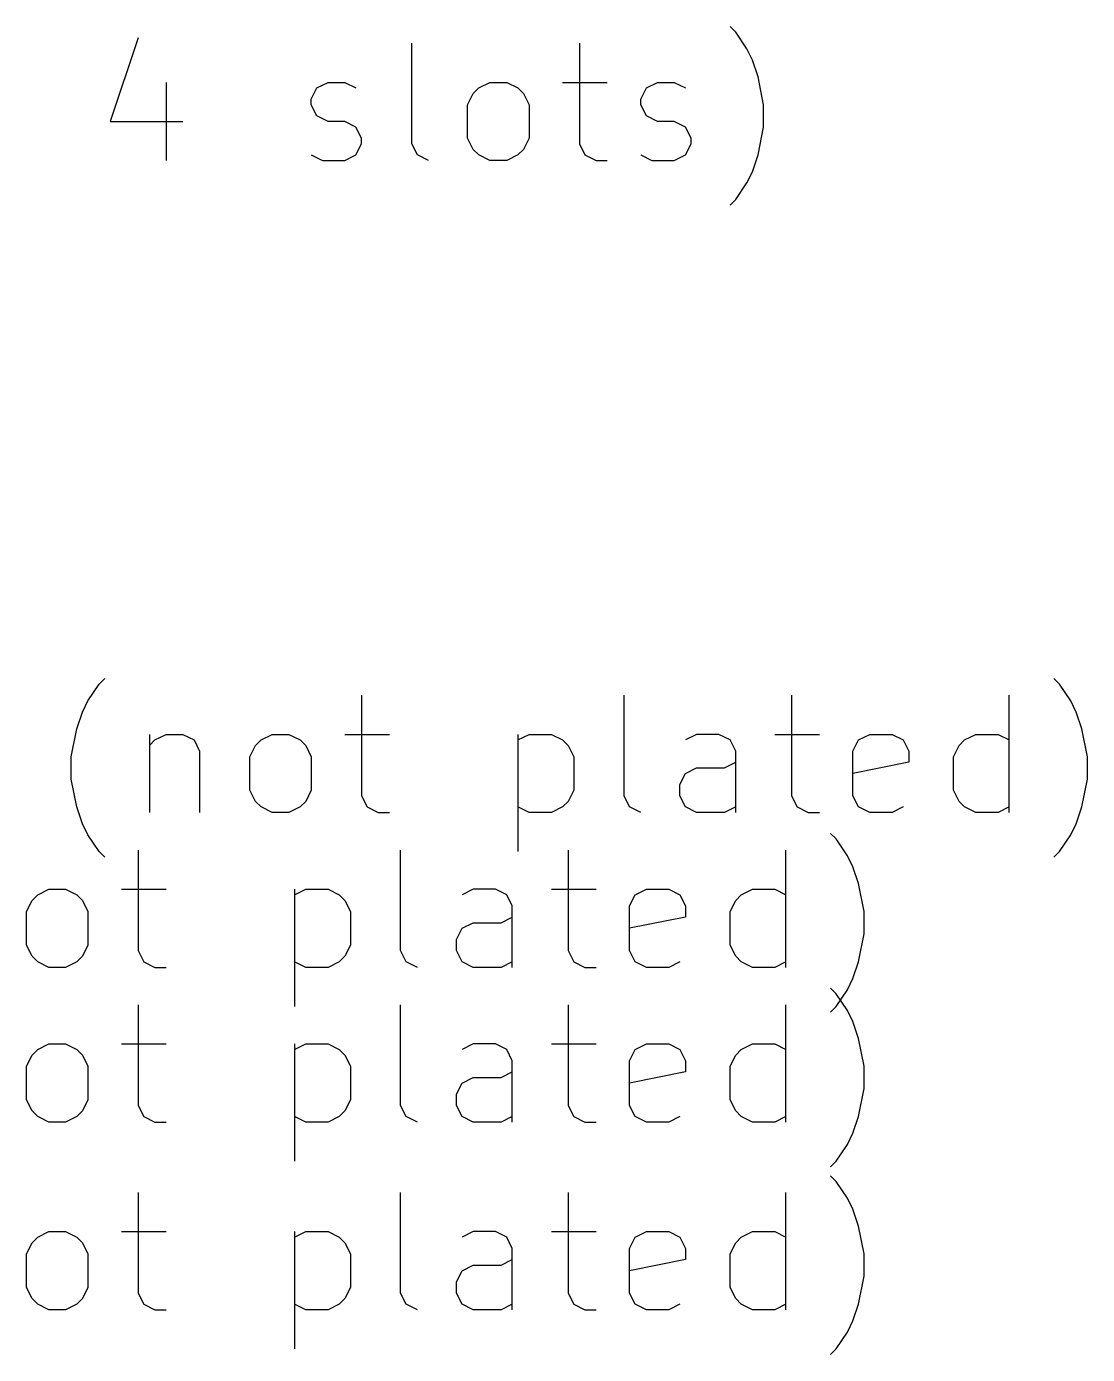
# Model space of a CAD drawing. Extents: x 101.4 to 193.5, y -168 to -75.
# Drawn here: x 157.3 to 175.39, y -168.01 to -145.36 of the extents above; entities that cross this region are included whole.
import ezdxf

# ---------------------------------------------------------------- set-up
doc = ezdxf.new("R2010")
doc.units = 0
doc.layers.add('BLACK', color=7, linetype='CONTINUOUS')

msp = doc.modelspace()

# ---------------------------------------------------------------- linework, layer by layer
at = {"layer": 'BLACK', "linetype": 'CONTINUOUS'}
for p, q in [((169.391108, -145.454361), (169.29587, -145.359123)), ((159.20063, -145.5496), (158.72444, -146.978171)), ((169.581584, -145.740076), (169.391108, -145.454361)), ((163.867298, -147.359123), (163.867298, -145.644838)), ((166.724441, -145.644838), (166.724441, -147.359123)), ((169.676822, -145.930552), (169.581584, -145.740076)), ((169.77206, -146.216266), (169.676822, -145.930552)), ((169.867298, -146.692457), (169.77206, -146.216266)), ((159.676821, -146.311504), (159.676821, -147.644838)), ((162.153012, -146.597219), (162.24825, -146.406742)), ((162.24825, -146.406742), (162.438726, -146.311504)), ((162.438726, -146.311504), (162.72444, -146.311504)), ((162.72444, -146.311504), (162.914917, -146.406742)), ((164.819679, -146.692457), (164.914917, -146.50198)), ((164.914917, -146.50198), (165.010155, -146.406742)), ((165.010155, -146.406742), (165.200631, -146.311504)), ((165.200631, -146.311504), (165.486346, -146.311504)), ((165.486346, -146.311504), (165.676822, -146.406742)), ((165.676822, -146.406742), (165.77206, -146.50198)), ((165.77206, -146.50198), (165.867298, -146.692457)), ((166.438727, -146.311504), (167.200631, -146.311504)), ((167.77206, -146.597219), (167.867298, -146.406742)), ((167.867298, -146.406742), (168.057774, -146.311504)), ((168.057774, -146.311504), (168.343488, -146.311504)), ((168.343488, -146.311504), (168.533965, -146.406742)), ((162.153012, -146.692457), (162.153012, -146.597219)), ((162.24825, -146.882933), (162.153012, -146.692457)), ((164.819679, -147.263885), (164.819679, -146.692457)), ((165.867298, -146.692457), (165.867298, -147.263885)), ((167.77206, -146.692457), (167.77206, -146.597219)), ((167.867298, -146.882933), (167.77206, -146.692457)), ((169.867298, -147.073409), (169.867298, -146.692457)), ((158.72444, -146.978171), (159.962535, -146.978171)), ((162.438726, -146.978171), (162.24825, -146.882933)), ((162.72444, -146.978171), (162.438726, -146.978171)), ((162.914917, -147.073409), (162.72444, -146.978171)), ((168.057774, -146.978171), (167.867298, -146.882933)), ((168.343488, -146.978171), (168.057774, -146.978171)), ((168.533965, -147.073409), (168.343488, -146.978171)), ((163.010155, -147.263885), (162.914917, -147.073409)), ((168.629203, -147.263885), (168.533965, -147.073409)), ((169.77206, -147.5496), (169.867298, -147.073409)), ((162.914917, -147.5496), (163.010155, -147.359123)), ((163.010155, -147.359123), (163.010155, -147.263885)), ((163.962536, -147.5496), (163.867298, -147.359123)), ((164.914917, -147.454361), (164.819679, -147.263885)), ((165.867298, -147.263885), (165.77206, -147.454361)), ((166.724441, -147.359123), (166.819679, -147.5496)), ((168.533965, -147.5496), (168.629203, -147.359123)), ((168.629203, -147.359123), (168.629203, -147.263885)), ((162.153012, -147.5496), (162.343488, -147.644838)), ((162.343488, -147.644838), (162.72444, -147.644838)), ((162.72444, -147.644838), (162.914917, -147.5496)), ((164.153012, -147.644838), (163.962536, -147.5496)), ((165.010155, -147.5496), (164.914917, -147.454361)), ((165.200631, -147.644838), (165.010155, -147.5496)), ((165.486346, -147.644838), (165.200631, -147.644838)), ((165.676822, -147.5496), (165.486346, -147.644838)), ((165.77206, -147.454361), (165.676822, -147.5496)), ((166.819679, -147.5496), (167.010155, -147.644838)), ((167.010155, -147.644838), (167.200631, -147.644838)), ((167.77206, -147.5496), (167.962536, -147.644838)), ((167.962536, -147.644838), (168.343488, -147.644838)), ((168.343488, -147.644838), (168.533965, -147.5496)), ((169.676822, -147.835314), (169.77206, -147.5496)), ((169.581584, -148.02579), (169.676822, -147.835314)), ((169.391108, -148.311504), (169.581584, -148.02579)), ((169.29587, -148.406742), (169.391108, -148.311504)), ((158.533963, -156.574361), (158.629202, -156.479123)), ((174.914917, -156.574361), (174.819679, -156.479123)), ((158.343487, -156.860076), (158.533963, -156.574361)), ((175.105393, -156.860076), (174.914917, -156.574361)), ((158.248249, -157.050552), (158.343487, -156.860076)), ((163.010154, -156.764838), (163.010154, -158.479123)), ((167.486345, -158.479123), (167.486345, -156.764838)), ((170.343488, -156.764838), (170.343488, -158.479123)), ((174.057774, -158.764838), (174.057774, -156.764838)), ((175.200631, -157.050552), (175.105393, -156.860076)), ((158.153011, -157.336266), (158.248249, -157.050552)), ((175.295869, -157.336266), (175.200631, -157.050552)), ((158.057773, -157.812457), (158.153011, -157.336266)), ((175.391107, -157.812457), (175.295869, -157.336266)), ((159.391106, -157.431504), (159.391106, -158.764838)), ((159.391106, -157.62198), (159.486344, -157.526742)), ((159.486344, -157.526742), (159.67682, -157.431504)), ((159.67682, -157.431504), (159.962535, -157.431504)), ((159.962535, -157.431504), (160.153011, -157.526742)), ((160.153011, -157.526742), (160.248249, -157.717219)), ((161.105392, -157.812457), (161.20063, -157.62198)), ((161.20063, -157.62198), (161.295868, -157.526742)), ((161.295868, -157.526742), (161.486344, -157.431504)), ((161.486344, -157.431504), (161.772059, -157.431504)), ((161.772059, -157.431504), (161.962535, -157.526742)), ((161.962535, -157.526742), (162.057773, -157.62198)), ((162.057773, -157.62198), (162.153011, -157.812457)), ((162.72444, -157.431504), (163.486344, -157.431504)), ((165.676821, -157.431504), (165.676821, -159.431504)), ((165.676821, -157.526742), (165.867297, -157.431504)), ((165.867297, -157.431504), (166.24825, -157.431504)), ((166.24825, -157.431504), (166.438726, -157.526742)), ((166.438726, -157.526742), (166.533964, -157.62198)), ((166.533964, -157.62198), (166.629202, -157.812457)), ((168.72444, -157.431504), (168.533964, -157.526742)), ((169.105393, -157.431504), (168.72444, -157.431504)), ((169.295869, -157.526742), (169.105393, -157.431504)), ((169.391107, -157.717219), (169.295869, -157.526742)), ((170.057774, -157.431504), (170.819678, -157.431504)), ((171.391107, -157.717219), (171.486345, -157.526742)), ((171.486345, -157.526742), (171.676821, -157.431504)), ((171.676821, -157.431504), (172.057774, -157.431504)), ((172.057774, -157.431504), (172.24825, -157.526742)), ((172.24825, -157.526742), (172.343488, -157.717219)), ((173.105393, -157.812457), (173.200631, -157.62198)), ((173.200631, -157.62198), (173.295869, -157.526742)), ((173.295869, -157.526742), (173.486345, -157.431504)), ((173.486345, -157.431504), (173.867298, -157.431504)), ((173.867298, -157.431504), (174.057774, -157.526742)), ((158.057773, -158.193409), (158.057773, -157.812457)), ((160.248249, -157.717219), (160.248249, -158.764838)), ((161.105392, -158.383885), (161.105392, -157.812457)), ((162.153011, -157.812457), (162.153011, -158.383885)), ((166.629202, -157.812457), (166.629202, -158.383885)), ((169.391107, -158.764838), (169.391107, -157.717219)), ((171.391107, -158.479123), (171.391107, -157.717219)), ((172.343488, -157.717219), (172.343488, -157.907695)), ((173.105393, -158.383885), (173.105393, -157.812457)), ((175.391107, -158.193409), (175.391107, -157.812457)), ((168.533964, -158.098171), (168.72444, -158.002933)), ((168.72444, -158.002933), (169.200631, -158.002933)), ((169.200631, -158.002933), (169.391107, -157.907695)), ((172.343488, -157.907695), (171.391107, -158.098171)), ((158.153011, -158.6696), (158.057773, -158.193409)), ((168.438726, -158.288647), (168.533964, -158.098171)), ((168.438726, -158.479123), (168.438726, -158.288647)), ((175.295869, -158.6696), (175.391107, -158.193409)), ((161.20063, -158.574361), (161.105392, -158.383885)), ((162.153011, -158.383885), (162.057773, -158.574361)), ((163.010154, -158.479123), (163.105392, -158.6696)), ((166.629202, -158.383885), (166.533964, -158.574361)), ((167.581583, -158.6696), (167.486345, -158.479123)), ((168.533964, -158.6696), (168.438726, -158.479123)), ((170.343488, -158.479123), (170.438726, -158.6696)), ((171.486345, -158.6696), (171.391107, -158.479123)), ((173.200631, -158.574361), (173.105393, -158.383885)), ((158.248249, -158.955314), (158.153011, -158.6696)), ((161.295868, -158.6696), (161.20063, -158.574361)), ((161.486344, -158.764838), (161.295868, -158.6696)), ((161.962535, -158.6696), (161.772059, -158.764838)), ((162.057773, -158.574361), (161.962535, -158.6696)), ((163.105392, -158.6696), (163.295868, -158.764838)), ((165.867297, -158.764838), (165.676821, -158.6696)), ((166.438726, -158.6696), (166.24825, -158.764838)), ((166.533964, -158.574361), (166.438726, -158.6696)), ((167.772059, -158.764838), (167.581583, -158.6696)), ((168.72444, -158.764838), (168.533964, -158.6696)), ((169.391107, -158.6696), (169.200631, -158.764838)), ((170.438726, -158.6696), (170.629202, -158.764838)), ((171.676821, -158.764838), (171.486345, -158.6696)), ((172.24825, -158.6696), (172.057774, -158.764838)), ((173.295869, -158.6696), (173.200631, -158.574361)), ((173.486345, -158.764838), (173.295869, -158.6696)), ((174.057774, -158.6696), (173.867298, -158.764838)), ((175.200631, -158.955314), (175.295869, -158.6696)), ((158.343487, -159.14579), (158.248249, -158.955314)), ((161.772059, -158.764838), (161.486344, -158.764838)), ((163.295868, -158.764838), (163.486344, -158.764838)), ((166.24825, -158.764838), (165.867297, -158.764838)), ((169.200631, -158.764838), (168.72444, -158.764838)), ((170.629202, -158.764838), (170.819678, -158.764838)), ((172.057774, -158.764838), (171.676821, -158.764838)), ((173.867298, -158.764838), (173.486345, -158.764838)), ((175.105393, -159.14579), (175.200631, -158.955314)), ((158.533963, -159.431504), (158.343487, -159.14579)), ((171.105393, -159.214361), (171.010155, -159.119123)), ((174.914917, -159.431504), (175.105393, -159.14579)), ((158.629202, -159.526742), (158.533963, -159.431504)), ((159.20063, -159.404838), (159.20063, -161.119123)), ((163.676821, -161.119123), (163.676821, -159.404838)), ((166.533964, -159.404838), (166.533964, -161.119123)), ((170.24825, -161.404838), (170.24825, -159.404838)), ((171.295869, -159.500076), (171.105393, -159.214361)), ((174.819679, -159.526742), (174.914917, -159.431504)), ((171.391107, -159.690552), (171.295869, -159.500076)), ((171.486345, -159.976266), (171.391107, -159.690552)), ((157.486344, -160.166742), (157.67682, -160.071504)), ((157.67682, -160.071504), (157.962535, -160.071504)), ((157.962535, -160.071504), (158.153011, -160.166742)), ((158.914916, -160.071504), (159.67682, -160.071504)), ((161.867297, -160.071504), (161.867297, -162.071504)), ((161.867297, -160.166742), (162.057773, -160.071504)), ((162.057773, -160.071504), (162.438726, -160.071504)), ((162.438726, -160.071504), (162.629202, -160.166742)), ((164.914916, -160.071504), (164.72444, -160.166742)), ((165.295869, -160.071504), (164.914916, -160.071504)), ((165.486345, -160.166742), (165.295869, -160.071504)), ((166.24825, -160.071504), (167.010154, -160.071504)), ((167.676821, -160.166742), (167.867297, -160.071504)), ((167.867297, -160.071504), (168.24825, -160.071504)), ((168.24825, -160.071504), (168.438726, -160.166742)), ((169.486345, -160.166742), (169.676821, -160.071504)), ((169.676821, -160.071504), (170.057774, -160.071504)), ((170.057774, -160.071504), (170.24825, -160.166742)), ((171.581583, -160.452457), (171.486345, -159.976266)), ((157.295868, -160.452457), (157.391106, -160.26198)), ((157.391106, -160.26198), (157.486344, -160.166742)), ((158.153011, -160.166742), (158.248249, -160.26198)), ((158.248249, -160.26198), (158.343487, -160.452457)), ((162.629202, -160.166742), (162.72444, -160.26198)), ((162.72444, -160.26198), (162.819678, -160.452457)), ((165.581583, -160.357219), (165.486345, -160.166742)), ((167.581583, -160.357219), (167.676821, -160.166742)), ((168.438726, -160.166742), (168.533964, -160.357219)), ((169.295869, -160.452457), (169.391107, -160.26198)), ((169.391107, -160.26198), (169.486345, -160.166742)), ((157.295868, -161.023885), (157.295868, -160.452457)), ((158.343487, -160.452457), (158.343487, -161.023885)), ((162.819678, -160.452457), (162.819678, -161.023885)), ((165.391107, -160.642933), (165.581583, -160.547695)), ((165.581583, -161.404838), (165.581583, -160.357219)), ((167.581583, -161.119123), (167.581583, -160.357219)), ((168.533964, -160.547695), (167.581583, -160.738171)), ((168.533964, -160.357219), (168.533964, -160.547695)), ((169.295869, -161.023885), (169.295869, -160.452457)), ((171.581583, -160.833409), (171.581583, -160.452457)), ((164.629202, -160.928647), (164.72444, -160.738171)), ((164.72444, -160.738171), (164.914916, -160.642933)), ((164.914916, -160.642933), (165.391107, -160.642933)), ((157.391106, -161.214361), (157.295868, -161.023885)), ((158.343487, -161.023885), (158.248249, -161.214361)), ((162.819678, -161.023885), (162.72444, -161.214361)), ((164.629202, -161.119123), (164.629202, -160.928647)), ((169.391107, -161.214361), (169.295869, -161.023885)), ((171.486345, -161.3096), (171.581583, -160.833409)), ((157.486344, -161.3096), (157.391106, -161.214361)), ((158.248249, -161.214361), (158.153011, -161.3096)), ((159.20063, -161.119123), (159.295868, -161.3096)), ((162.72444, -161.214361), (162.629202, -161.3096)), ((163.772059, -161.3096), (163.676821, -161.119123)), ((164.72444, -161.3096), (164.629202, -161.119123)), ((166.533964, -161.119123), (166.629202, -161.3096)), ((167.676821, -161.3096), (167.581583, -161.119123)), ((169.486345, -161.3096), (169.391107, -161.214361)), ((157.67682, -161.404838), (157.486344, -161.3096)), ((157.962535, -161.404838), (157.67682, -161.404838)), ((158.153011, -161.3096), (157.962535, -161.404838)), ((159.295868, -161.3096), (159.486344, -161.404838)), ((159.486344, -161.404838), (159.67682, -161.404838)), ((162.057773, -161.404838), (161.867297, -161.3096)), ((162.438726, -161.404838), (162.057773, -161.404838)), ((162.629202, -161.3096), (162.438726, -161.404838)), ((163.962535, -161.404838), (163.772059, -161.3096)), ((164.914916, -161.404838), (164.72444, -161.3096)), ((165.391107, -161.404838), (164.914916, -161.404838)), ((165.581583, -161.3096), (165.391107, -161.404838)), ((166.629202, -161.3096), (166.819678, -161.404838)), ((166.819678, -161.404838), (167.010154, -161.404838)), ((167.867297, -161.404838), (167.676821, -161.3096)), ((168.24825, -161.404838), (167.867297, -161.404838)), ((168.438726, -161.3096), (168.24825, -161.404838)), ((169.676821, -161.404838), (169.486345, -161.3096)), ((170.057774, -161.404838), (169.676821, -161.404838)), ((170.24825, -161.3096), (170.057774, -161.404838)), ((171.391107, -161.595314), (171.486345, -161.3096)), ((171.295869, -161.78579), (171.391107, -161.595314)), ((171.105393, -161.854361), (171.010155, -161.759123)), ((171.105393, -162.071504), (171.295869, -161.78579)), ((171.295869, -162.140076), (171.105393, -161.854361)), ((159.20063, -162.044838), (159.20063, -163.759123)), ((163.676821, -163.759123), (163.676821, -162.044838)), ((166.533964, -162.044838), (166.533964, -163.759123)), ((170.24825, -164.044838), (170.24825, -162.044838)), ((171.010155, -162.166742), (171.105393, -162.071504)), ((171.391107, -162.330552), (171.295869, -162.140076)), ((171.486345, -162.616266), (171.391107, -162.330552)), ((157.391106, -162.90198), (157.486344, -162.806742)), ((157.486344, -162.806742), (157.67682, -162.711504)), ((157.67682, -162.711504), (157.962535, -162.711504)), ((157.962535, -162.711504), (158.153011, -162.806742)), ((158.153011, -162.806742), (158.248249, -162.90198)), ((158.914916, -162.711504), (159.67682, -162.711504)), ((161.867297, -162.711504), (161.867297, -164.711504)), ((161.867297, -162.806742), (162.057773, -162.711504)), ((162.057773, -162.711504), (162.438726, -162.711504)), ((162.438726, -162.711504), (162.629202, -162.806742)), ((162.629202, -162.806742), (162.72444, -162.90198)), ((164.914916, -162.711504), (164.72444, -162.806742)), ((165.295869, -162.711504), (164.914916, -162.711504)), ((165.486345, -162.806742), (165.295869, -162.711504)), ((165.581583, -162.997219), (165.486345, -162.806742)), ((166.24825, -162.711504), (167.010154, -162.711504)), ((167.581583, -162.997219), (167.676821, -162.806742)), ((167.676821, -162.806742), (167.867297, -162.711504)), ((167.867297, -162.711504), (168.24825, -162.711504)), ((168.24825, -162.711504), (168.438726, -162.806742)), ((168.438726, -162.806742), (168.533964, -162.997219)), ((169.391107, -162.90198), (169.486345, -162.806742)), ((169.486345, -162.806742), (169.676821, -162.711504)), ((169.676821, -162.711504), (170.057774, -162.711504)), ((170.057774, -162.711504), (170.24825, -162.806742)), ((171.581583, -163.092457), (171.486345, -162.616266)), ((157.295868, -163.092457), (157.391106, -162.90198)), ((158.248249, -162.90198), (158.343487, -163.092457)), ((162.72444, -162.90198), (162.819678, -163.092457)), ((165.581583, -164.044838), (165.581583, -162.997219)), ((167.581583, -163.759123), (167.581583, -162.997219)), ((168.533964, -162.997219), (168.533964, -163.187695)), ((169.295869, -163.092457), (169.391107, -162.90198)), ((157.295868, -163.663885), (157.295868, -163.092457)), ((158.343487, -163.092457), (158.343487, -163.663885)), ((162.819678, -163.092457), (162.819678, -163.663885)), ((164.72444, -163.378171), (164.914916, -163.282933)), ((164.914916, -163.282933), (165.391107, -163.282933)), ((165.391107, -163.282933), (165.581583, -163.187695)), ((168.533964, -163.187695), (167.581583, -163.378171)), ((169.295869, -163.663885), (169.295869, -163.092457)), ((171.581583, -163.473409), (171.581583, -163.092457)), ((164.629202, -163.568647), (164.72444, -163.378171)), ((171.486345, -163.9496), (171.581583, -163.473409)), ((157.391106, -163.854361), (157.295868, -163.663885)), ((158.343487, -163.663885), (158.248249, -163.854361)), ((162.819678, -163.663885), (162.72444, -163.854361)), ((164.629202, -163.759123), (164.629202, -163.568647)), ((169.391107, -163.854361), (169.295869, -163.663885)), ((157.486344, -163.9496), (157.391106, -163.854361)), ((157.67682, -164.044838), (157.486344, -163.9496)), ((158.153011, -163.9496), (157.962535, -164.044838)), ((158.248249, -163.854361), (158.153011, -163.9496)), ((159.20063, -163.759123), (159.295868, -163.9496)), ((159.295868, -163.9496), (159.486344, -164.044838)), ((162.057773, -164.044838), (161.867297, -163.9496)), ((162.629202, -163.9496), (162.438726, -164.044838)), ((162.72444, -163.854361), (162.629202, -163.9496)), ((163.772059, -163.9496), (163.676821, -163.759123)), ((163.962535, -164.044838), (163.772059, -163.9496)), ((164.72444, -163.9496), (164.629202, -163.759123)), ((164.914916, -164.044838), (164.72444, -163.9496)), ((165.581583, -163.9496), (165.391107, -164.044838)), ((166.533964, -163.759123), (166.629202, -163.9496)), ((166.629202, -163.9496), (166.819678, -164.044838)), ((167.676821, -163.9496), (167.581583, -163.759123)), ((167.867297, -164.044838), (167.676821, -163.9496)), ((168.438726, -163.9496), (168.24825, -164.044838)), ((169.486345, -163.9496), (169.391107, -163.854361)), ((169.676821, -164.044838), (169.486345, -163.9496)), ((170.24825, -163.9496), (170.057774, -164.044838)), ((171.391107, -164.235314), (171.486345, -163.9496)), ((157.962535, -164.044838), (157.67682, -164.044838)), ((159.486344, -164.044838), (159.67682, -164.044838)), ((162.438726, -164.044838), (162.057773, -164.044838)), ((165.391107, -164.044838), (164.914916, -164.044838)), ((166.819678, -164.044838), (167.010154, -164.044838)), ((168.24825, -164.044838), (167.867297, -164.044838)), ((170.057774, -164.044838), (169.676821, -164.044838)), ((171.295869, -164.42579), (171.391107, -164.235314)), ((171.105393, -164.711504), (171.295869, -164.42579)), ((171.010155, -164.806742), (171.105393, -164.711504)), ((171.105393, -165.054361), (171.010155, -164.959123)), ((171.295869, -165.340076), (171.105393, -165.054361)), ((159.20063, -165.244838), (159.20063, -166.959123)), ((163.676821, -166.959123), (163.676821, -165.244838)), ((166.533964, -165.244838), (166.533964, -166.959123)), ((170.24825, -167.244838), (170.24825, -165.244838)), ((171.391107, -165.530552), (171.295869, -165.340076)), ((171.486345, -165.816266), (171.391107, -165.530552)), ((157.391106, -166.10198), (157.486344, -166.006742)), ((157.486344, -166.006742), (157.67682, -165.911504)), ((157.67682, -165.911504), (157.962535, -165.911504)), ((157.962535, -165.911504), (158.153011, -166.006742)), ((158.153011, -166.006742), (158.248249, -166.10198)), ((158.914916, -165.911504), (159.67682, -165.911504)), ((161.867297, -165.911504), (161.867297, -167.911504)), ((161.867297, -166.006742), (162.057773, -165.911504)), ((162.057773, -165.911504), (162.438726, -165.911504)), ((162.438726, -165.911504), (162.629202, -166.006742)), ((162.629202, -166.006742), (162.72444, -166.10198)), ((164.914916, -165.911504), (164.72444, -166.006742)), ((165.295869, -165.911504), (164.914916, -165.911504)), ((165.486345, -166.006742), (165.295869, -165.911504)), ((165.581583, -166.197219), (165.486345, -166.006742)), ((166.24825, -165.911504), (167.010154, -165.911504)), ((167.581583, -166.197219), (167.676821, -166.006742)), ((167.676821, -166.006742), (167.867297, -165.911504)), ((167.867297, -165.911504), (168.24825, -165.911504)), ((168.24825, -165.911504), (168.438726, -166.006742)), ((168.438726, -166.006742), (168.533964, -166.197219)), ((169.391107, -166.10198), (169.486345, -166.006742)), ((169.486345, -166.006742), (169.676821, -165.911504)), ((169.676821, -165.911504), (170.057774, -165.911504)), ((170.057774, -165.911504), (170.24825, -166.006742)), ((171.581583, -166.292457), (171.486345, -165.816266)), ((157.295868, -166.292457), (157.391106, -166.10198)), ((158.248249, -166.10198), (158.343487, -166.292457)), ((162.72444, -166.10198), (162.819678, -166.292457)), ((165.581583, -167.244838), (165.581583, -166.197219)), ((167.581583, -166.959123), (167.581583, -166.197219)), ((168.533964, -166.197219), (168.533964, -166.387695)), ((169.295869, -166.292457), (169.391107, -166.10198)), ((157.295868, -166.863885), (157.295868, -166.292457)), ((158.343487, -166.292457), (158.343487, -166.863885)), ((162.819678, -166.292457), (162.819678, -166.863885)), ((165.391107, -166.482933), (165.581583, -166.387695)), ((168.533964, -166.387695), (167.581583, -166.578171)), ((169.295869, -166.863885), (169.295869, -166.292457)), ((171.581583, -166.673409), (171.581583, -166.292457)), ((164.629202, -166.768647), (164.72444, -166.578171)), ((164.72444, -166.578171), (164.914916, -166.482933)), ((164.914916, -166.482933), (165.391107, -166.482933)), ((171.486345, -167.1496), (171.581583, -166.673409)), ((157.391106, -167.054361), (157.295868, -166.863885)), ((158.343487, -166.863885), (158.248249, -167.054361)), ((162.819678, -166.863885), (162.72444, -167.054361)), ((164.629202, -166.959123), (164.629202, -166.768647)), ((169.391107, -167.054361), (169.295869, -166.863885)), ((157.486344, -167.1496), (157.391106, -167.054361)), ((158.248249, -167.054361), (158.153011, -167.1496)), ((159.20063, -166.959123), (159.295868, -167.1496)), ((162.72444, -167.054361), (162.629202, -167.1496)), ((163.772059, -167.1496), (163.676821, -166.959123)), ((164.72444, -167.1496), (164.629202, -166.959123)), ((166.533964, -166.959123), (166.629202, -167.1496)), ((167.676821, -167.1496), (167.581583, -166.959123)), ((169.486345, -167.1496), (169.391107, -167.054361)), ((157.67682, -167.244838), (157.486344, -167.1496)), ((157.962535, -167.244838), (157.67682, -167.244838)), ((158.153011, -167.1496), (157.962535, -167.244838)), ((159.295868, -167.1496), (159.486344, -167.244838)), ((159.486344, -167.244838), (159.67682, -167.244838)), ((162.057773, -167.244838), (161.867297, -167.1496)), ((162.438726, -167.244838), (162.057773, -167.244838)), ((162.629202, -167.1496), (162.438726, -167.244838)), ((163.962535, -167.244838), (163.772059, -167.1496)), ((164.914916, -167.244838), (164.72444, -167.1496)), ((165.391107, -167.244838), (164.914916, -167.244838)), ((165.581583, -167.1496), (165.391107, -167.244838)), ((166.629202, -167.1496), (166.819678, -167.244838)), ((166.819678, -167.244838), (167.010154, -167.244838)), ((167.867297, -167.244838), (167.676821, -167.1496)), ((168.24825, -167.244838), (167.867297, -167.244838)), ((168.438726, -167.1496), (168.24825, -167.244838)), ((169.676821, -167.244838), (169.486345, -167.1496)), ((170.057774, -167.244838), (169.676821, -167.244838)), ((170.24825, -167.1496), (170.057774, -167.244838)), ((171.391107, -167.435314), (171.486345, -167.1496)), ((171.295869, -167.62579), (171.391107, -167.435314)), ((171.105393, -167.911504), (171.295869, -167.62579)), ((171.010155, -168.006742), (171.105393, -167.911504))]:
    msp.add_line(p, q, dxfattribs=at)

doc.saveas('drawing.dxf')
